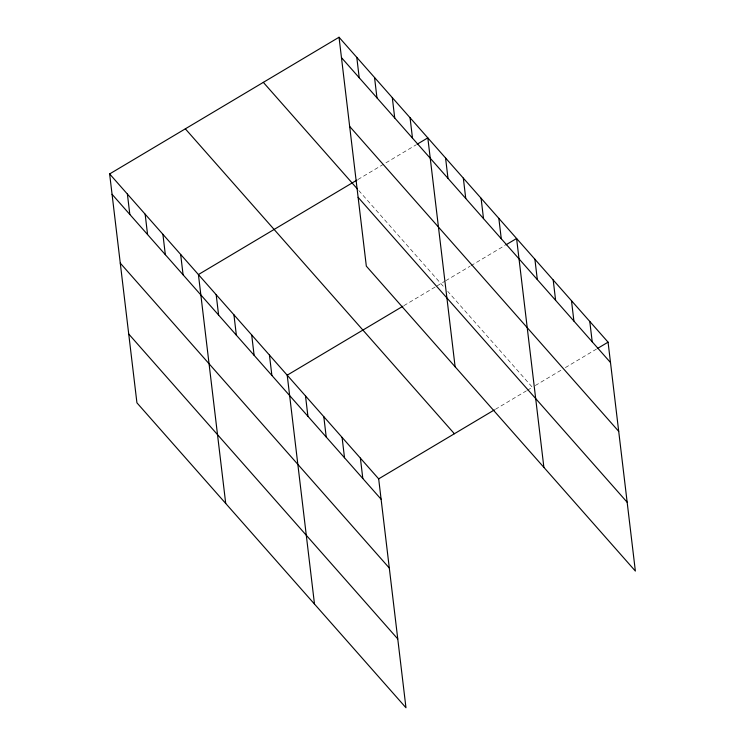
<?xml version="1.0" encoding="UTF-8"?>
<svg xmlns="http://www.w3.org/2000/svg" width="745" height="745" viewBox="0 0 745 745"><rect width="100%" height="100%" fill="white"/><g stroke="black" fill="none" stroke-linecap="round" stroke-linejoin="round"><path stroke-width="0.56" stroke-dasharray="3.73 2.79" d="M357.935 179.508L416.166 144.809M403.902 305.646L435.899 286.583M436.896 285.987L444.774 281.293M445.752 280.716L470.011 266.254M470.98 265.676L504.952 245.431M495.378 409.322L526.37 390.855M527.367 390.259L532.368 387.279L447.754 291.379M535.282 385.538L561.488 369.93M565.371 367.611L596.428 349.107M358.773 190.524L443.946 287.058"/><path stroke-width="1.12" d="M109.636 173.939L378.674 478.858L405.969 707.75L136.931 402.831L109.636 173.939L339.031 37.25L608.069 342.169L635.364 571.061L366.326 266.142L339.031 37.25M356.967 180.085L198.421 274.56L225.716 503.452M417.135 144.232L427.816 137.872L455.111 366.763M402.896 306.242L287.207 375.182L314.492 604.074M505.92 244.854L516.592 238.493L543.887 467.385M378.674 478.858L494.373 409.918M597.397 348.53L608.069 342.169M341.461 57.626L610.5 362.545M349.666 126.436L618.704 431.355M263.33 82.36L357.293 188.848M358.122 197.332L627.16 502.251M185.337 128.829L454.376 433.748M112.067 194.315L381.105 499.234M120.271 263.125L389.309 568.044M128.727 334.021L397.765 638.94M589.779 321.43L592.21 341.806M571.48 300.701L573.911 321.076M553.19 279.962L555.612 300.337M534.891 259.232L537.322 279.608M498.843 218.369L501.273 238.745M481.084 198.244L483.514 218.62M463.325 178.12L465.755 198.496M445.566 157.996L447.996 178.372M410.057 117.747L412.488 138.123M392.298 97.623L394.729 117.999M374.539 77.499L376.97 97.874M356.79 57.374L359.211 77.75M360.384 458.119L362.815 478.495M342.085 437.389L344.516 457.765M323.796 416.651L326.226 437.026M305.497 395.921L307.927 416.297M269.448 355.058L271.878 375.433M251.689 334.933L254.119 355.309M233.93 314.809L236.361 335.185M216.18 294.685L218.602 315.06M180.662 254.436L183.093 274.812M162.904 234.312L165.334 254.688M145.145 214.188L147.575 234.563M127.395 194.063L129.826 214.439"/></g></svg>
